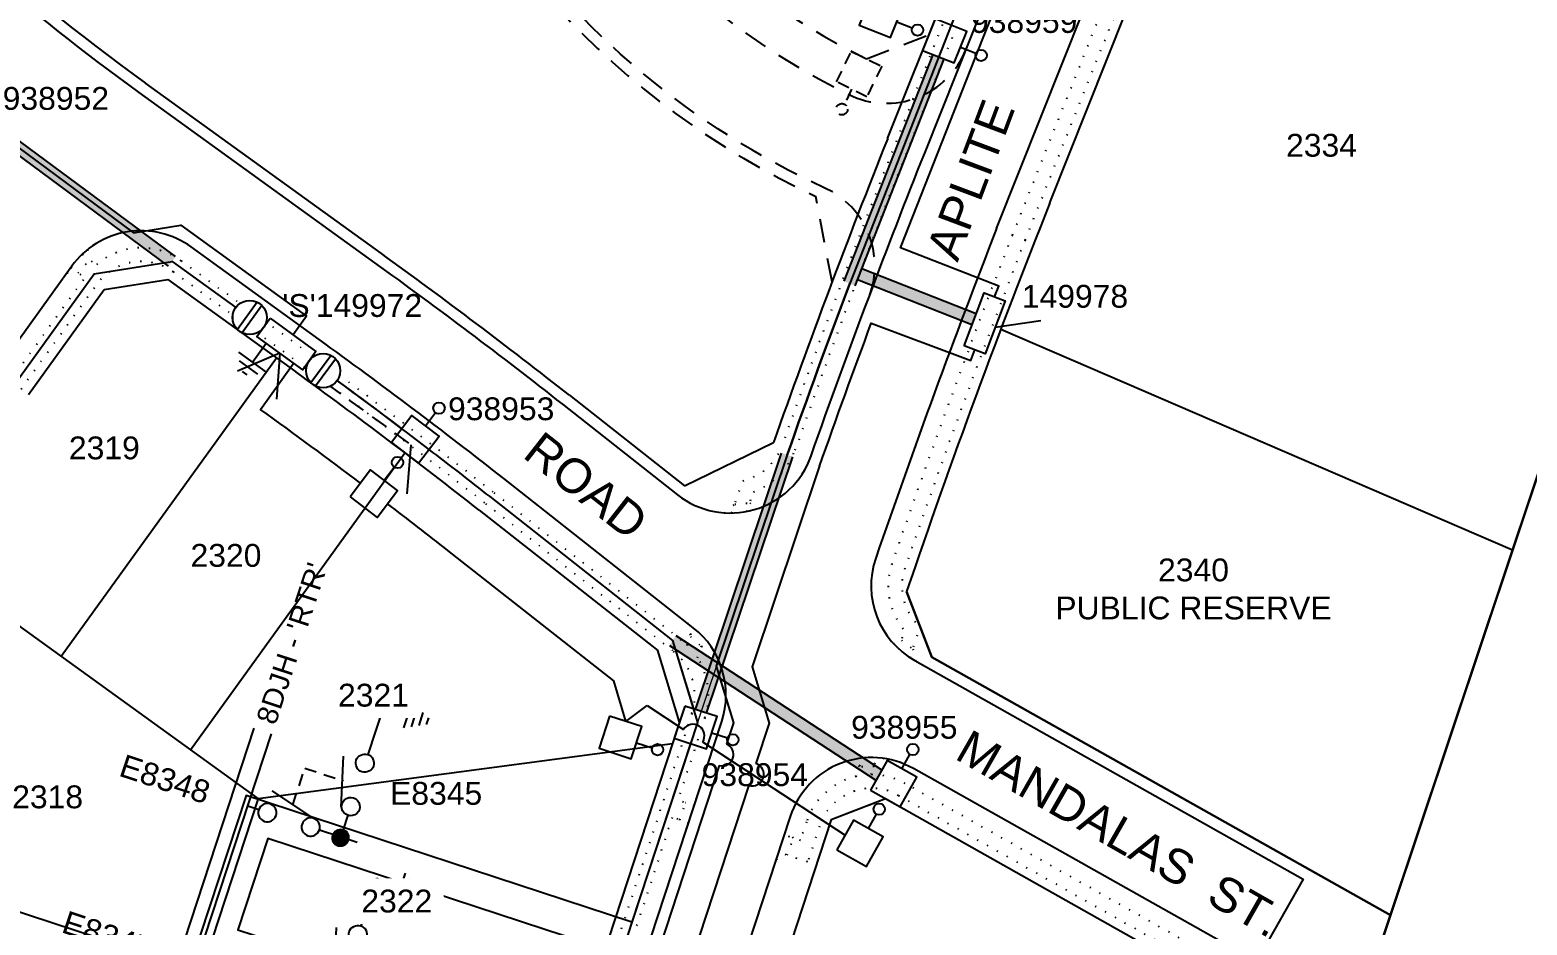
# Model space of a CAD drawing. Header units: metres. Extents: x 305809 to 306184, y 6275996 to 6276634.
# Drawn here: x 305985.6 to 306116.8, y 6276204.6 to 6276283.1 of the extents above; entities that cross this region are included whole.
import ezdxf
from ezdxf.enums import TextEntityAlignment as Align

# ---------------------------------------------------------------- set-up
doc = ezdxf.new("R2010")
doc.units = ezdxf.units.M
doc.header["$LTSCALE"] = 0.7
for name, pattern in [('A', [0]), ('Cable Exist OH', [1, 1, 0]), ('CENTERX2', [101.6, 63.5, -12.7, 12.7, -12.7]), ('Dash', [5, 3, -2]), ('DOT', [6.35, 0, -6.35])]:
    doc.linetypes.add(name, pattern=pattern)
doc.layers.get('0').update_dxf_attribs({"color": 6})
for name, color, linetype in [('_User Miscellaneous1', 3, 'Continuous'), ('_User Miscellaneous11', 7, 'Continuous'), ('_User Miscellaneous3', 11, 'Continuous'), ('_User Miscellaneous4', 7, 'Continuous'), ('_User Miscellaneous7', 150, 'Continuous'), ('_User Miscellaneous8', 7, 'Continuous'), ('_User Miscellaneous9', 8, 'Continuous'), ('Cadastre Developer_SP_NEW', 4, 'Continuous'), ('Cadastre Land Parcels_SP_EXT', 4, 'Continuous'), ('Cadastre Roads_SP_EXT', 8, 'Continuous'), ('Cadastre Roads_SP_NEW', 8, 'Continuous'), ('Duct_SP_NEW', 2, 'Continuous'), ('Equip_HV_NEW', 1, 'Continuous'), ('Equip_LV_NEW', 5, 'Continuous'), ('Mains_HV_NEW_V17', 2, 'Continuous'), ('Mains_LV_NEW_R6', 2, 'Continuous'), ('Mains_LV_NEW_T84', 2, 'Continuous'), ('Services_SP_NEW_UG', 2, 'Continuous'), ('SupportsUG_SP_LV_NEW', 2, 'Continuous'), ('SupportsUG_SP_LV_SL_NEW', 2, 'Continuous'), ('Trench_SP_NEW', 2, 'Continuous')]:
    doc.layers.add(name, color=color, linetype=linetype)
doc.layers.add('_User Miscellaneous5', color=7, linetype='Continuous', lineweight=35)
doc.layers.add('_User Notes', color=7, linetype='Continuous', plot=False)
doc.styles.add('ARIAL', font='arial.ttf', dxfattribs={"height": 2})
doc.styles.add('ARIAL 3.0', font='arial.ttf', dxfattribs={"height": 3})
doc.styles.add('IESYMBOL1', font='isocp.shx')
doc.styles.add('POLE_LABEL', font='arial.ttf')
doc.styles.add('SL_LABEL', font='arial.ttf')
doc.styles.get("Standard").update_dxf_attribs({"font": 'arial.ttf'})
doc.styles.add('style1', font='iso3098b.shx')
doc.styles.add('SWG_LABEL', font='arial.ttf')
doc.styles.add('SWITCH_LABEL', font='arial.ttf', dxfattribs={"height": 2.5})
doc.linetypes.add('Cable New UG', pattern='A,8,-1,["x",style1,S=3.5,R=0,X=0.35,Y=-1],-3.5', length=12.5)
doc.linetypes.add('Cable Z', pattern='A,8,-1,["Z",Standard,S=2.5,R=0,X=0.35,Y=-1.25],-3.5', length=12.5)
doc.linetypes.add('IE Trench HV', pattern='A,8,-2,["/",style1,S=2.5,R=0,X=0.1,Y=-1],-4.5', length=14.5)

# ---------------------------------------------------------------- blocks, each defined once
blk = doc.blocks.new('*U34')
at = {"layer": '_User Miscellaneous7', "lineweight": -3}
blk.add_lwpolyline([(0, -3.03), (0, -1.58)], dxfattribs=at)
blk.add_lwpolyline([(-1.49, -6), (1.49, -6), (1.49, -3.03), (-1.49, -3.03)], close=True, dxfattribs=at)
blk.add_circle((0, -1.08), 0.5, dxfattribs=at)
at = {"layer": '_User Miscellaneous8', "color": 2, "lineweight": -3}
blk.add_lwpolyline([(-1.49, 0), (1.49, 0), (1.49, 2.97), (-1.49, 2.97)], close=True, dxfattribs=at)
at = {"style": 'POLE_LABEL', "flags": 9}
blk.add_attdef('STRUCTURE_PLANT_NUMBER', text='', height=0.2, dxfattribs=at).set_placement((1.64, 1.73), align=Align.MIDDLE_LEFT)
for tag, flags, p in [('STREET_CODE', 9, (1.64, 1.49)), ('COLUMN_TYPE', 9, (1.64, 1.29)), ('OWNED_BY', 9, (1.64, 1.09)), ('OPERATED_BY', 9, (1.64, 0.89)), ('STATE', 9, (1.64, 0.49)), ('MAINTAINED_BY', 9, (1.64, 0.69)), ('USAGE', 9, (1.64, 0.29)), ('LEGEND', 9, (1.64, 0.09)), ('SUBURB', 9, (1.64, -0.31)), ('STREETNAME', 9, (1.64, -0.51)), ('Z', 1, (1.64, -1.31)), ('PARENT', 9, (1.64, -0.11)), ('LOCATION', 9, (1.64, -0.71)), ('NOTES', 9, (1.64, -0.91)), ('LABEL_ALIGNMENT', 9, (1.64, -1.11))]:
    blk.add_attdef(tag, text='', height=0.2, dxfattribs=dict(flags=flags)).set_placement(p, align=Align.MIDDLE_LEFT)
at = {"layer": '_User Miscellaneous5', "style": 'ARIAL', "flags": 8}
blk.add_attdef('ASSET_NUM', text='', height=2, dxfattribs=at).set_placement((2, 3.49), align=Align.MIDDLE_LEFT)
blk = doc.blocks.new('*U43')
at = {"layer": '_User Miscellaneous8', "color": 2}
blk.add_line((0, 0), (0, 1.45), dxfattribs=at)
blk.add_circle((0, 1.95), 0.5, dxfattribs=at)
for tag, p, flags in [('Z', (0, 0), 1), ('OPERATED_BY', (0, -9.61), 9)]:
    blk.add_attdef(tag, p, '', height=0.2, dxfattribs=dict(flags=flags))
at = {"style": 'SL_LABEL', "flags": 9}
blk.add_attdef('STREET_CODE', text='', height=0.2, dxfattribs=at).set_placement((0, -0.2), align=Align.MIDDLE_LEFT)
at = {"flags": 9}
for tag, p in [('CONSTRUCTED_VOLTAGE', (0, -0.4)), ('CONTROL_TYPE', (0, -0.6)), ('OPERATING_VOLTAGE', (0, -1.4)), ('LANTERN_PURPOSE', (0, -0.8)), ('LANTERN_TYPE', (0, -1)), ('NO_PHASES', (0, -1.2)), ('ORIENTATION', (0, -1.6)), ('OWNED_BY', (0, -1.8)), ('STATE', (0, -2)), ('CEXIST', (0, -2.4)), ('CNEW', (0, -2.6)), ('USAGE', (0, -2.2)), ('CNUMBER', (0, -2.8)), ('CREMOVE', (0, -3)), ('CREPLACE', (0, -3.2)), ('LKINGHEIGHT', (0, -3.4)), ('LBRACKET', (0, -3.6)), ('LBRACKETVOCAB', (0, -3.8)), ('LCATEGORY', (0, -4)), ('LCHARGE1', (0, -4.2)), ('LCHARGE1PERCENT', (0, -4.4)), ('LCHARGE2', (0, -4.6)), ('LCHARGE2PERCENT', (0, -4.8)), ('LCHARGE3', (0, -5)), ('LCHARGE3PERCENT', (0, -5.2)), ('LEXIST', (0, -5.4)), ('LLAMP', (0, -5.6)), ('LLAMPVOCAB', (0, -5.8)), ('LMAST', (0, -6)), ('LMASTVOCAB', (0, -6.2)), ('LNEW', (0, -6.4)), ('LANTNUMBER', (0, -6.6)), ('LOUTREACH', (0, -7)), ('LOUTREACHVOCAB', (0, -7.2)), ('LRATECODE', (0, -7.4)), ('LREMOVE', (0, -7.6)), ('LREPLACE', (0, -7.8)), ('SUBURB', (0, -8.6)), ('STREETNAME', (0, -8.8)), ('LTYPE', (0, -8)), ('LTYPEVOCAB', (0, -8.2)), ('LEGEND', (0, -8.4)), ('LOCATION', (0, -9)), ('NOTES', (0, -9.2)), ('MAINTAINED_BY', (0, -9.86))]:
    blk.add_attdef(tag, text='', height=0.2, dxfattribs=at).set_placement(p, align=Align.MIDDLE_LEFT)
at = {"layer": '_User Notes', "style": 'SL_LABEL', "flags": 8}
blk.add_attdef('ASSET_NUM', text='', height=2.5, dxfattribs=at).set_placement((2, 2), align=Align.MIDDLE_LEFT)
at = {"layer": '_User Notes', "flags": 8}
blk.add_attdef('LNUMBER', text='', height=2.5, dxfattribs=at).set_placement((1.2, -2.8), align=Align.MIDDLE_LEFT)
blk = doc.blocks.new('*U72')
at = {"layer": '_User Miscellaneous7', "lineweight": -3}
blk.add_lwpolyline([(2.89, -3.02), (2.89, -1.57)], dxfattribs=at)
blk.add_lwpolyline([(1.4, -5.99), (4.37, -5.99), (4.37, -3.02), (1.4, -3.02)], close=True, dxfattribs=at)
blk.add_circle((2.89, -1.07), 0.5, dxfattribs=at)
at = {"layer": '_User Miscellaneous8', "color": 2, "lineweight": -3}
blk.add_lwpolyline([(-1.49, 0), (1.49, 0), (1.49, 2.97), (-1.49, 2.97)], close=True, dxfattribs=at)
at = {"style": 'POLE_LABEL', "flags": 9}
blk.add_attdef('STRUCTURE_PLANT_NUMBER', text='', height=0.2, dxfattribs=at).set_placement((1.64, 1.73), align=Align.MIDDLE_LEFT)
for tag, flags, p in [('STREET_CODE', 9, (1.64, 1.49)), ('COLUMN_TYPE', 9, (1.64, 1.29)), ('OWNED_BY', 9, (1.64, 1.09)), ('OPERATED_BY', 9, (1.64, 0.89)), ('STATE', 9, (1.64, 0.49)), ('MAINTAINED_BY', 9, (1.64, 0.69)), ('USAGE', 9, (1.64, 0.29)), ('LEGEND', 9, (1.64, 0.09)), ('SUBURB', 9, (1.64, -0.31)), ('STREETNAME', 9, (1.64, -0.51)), ('Z', 1, (1.64, -1.31)), ('PARENT', 9, (1.64, -0.11)), ('LOCATION', 9, (1.64, -0.71)), ('NOTES', 9, (1.64, -0.91)), ('LABEL_ALIGNMENT', 9, (1.64, -1.11))]:
    blk.add_attdef(tag, text='', height=0.2, dxfattribs=dict(flags=flags)).set_placement(p, align=Align.MIDDLE_LEFT)
at = {"layer": '_User Miscellaneous5', "style": 'ARIAL', "flags": 8}
blk.add_attdef('ASSET_NUM', text='', height=2, dxfattribs=at).set_placement((2, 3.49), align=Align.MIDDLE_LEFT)
blk = doc.blocks.new('*U33')
at = {"lineweight": -3}
blk.add_lwpolyline([(-2.48, 2.49), (2.47, 2.49), (2.47, 0.51), (-2.48, 0.51)], close=True, dxfattribs=at)
for tag, flags, p in [('STREET_CODE', 9, (1.5, 3.5)), ('OWNED_BY', 9, (1.5, 3.3)), ('OPERATED_BY', 9, (1.5, 3.1)), ('STATE', 9, (1.5, 2.7)), ('MAINTAINED_BY', 9, (1.5, 2.9)), ('SUPPORT_TYPE', 9, (1.5, 2.5)), ('SUBURB', 9, (1.5, 1.7)), ('STREETNAME', 9, (1.5, 1.5)), ('USAGE', 9, (1.5, 2.3)), ('LEGEND', 9, (1.5, 2.1)), ('PARENT', 9, (1.5, 1.9)), ('LOCATION', 9, (1.5, 1.3)), ('Z', 1, (1.5, 0.9)), ('NOTES', 9, (1.5, 1.1))]:
    blk.add_attdef(tag, text='', height=0.2, dxfattribs=dict(flags=flags)).set_placement(p, align=Align.MIDDLE_LEFT)
at = {"layer": '_User Miscellaneous4', "style": 'ARIAL', "flags": 8}
blk.add_attdef('ASSET_NUM', text='', height=2, dxfattribs=at).set_placement((2, 5.5), align=Align.MIDDLE_LEFT)
blk = doc.blocks.new('A$C1B2C29DD')
at = {"layer": 'Services_SP_NEW_UG', "color": 2, "flags": 128}
for points in [[(0, 0), (-2.1, 3.44)], [(0, 0), (2.1, 3.44)]]:
    blk.add_lwpolyline(points, dxfattribs=at)
blk = doc.blocks.new('*U60')
at = {"layer": 'Services_SP_NEW_UG', "color": 2, "flags": 128}
blk.add_lwpolyline([(-14, -0.72), (-16.24, 2.97)], dxfattribs=at)
at = {"layer": 'Services_SP_NEW_UG', "color": 2, "linetype": 'Dash', "ltscale": 0.7, "flags": 128}
blk.add_lwpolyline([(-2.47, -0.74), (-14, -0.72)], dxfattribs=at)
blk = doc.blocks.new('*U35')
for p, q in [((-1.6, 0), (-1.6, 40.84)), ((0, 0), (0, 40.84))]:
    blk.add_line(p, q)
at = {"style": 'ARIAL'}
blk.add_attdef('SWG_TYPE', text='', height=1.8, rotation=90, dxfattribs=at).set_placement((-0.8, 41.59), align=Align.MIDDLE_LEFT)
blk.add_attdef('SUB_TYPE', text='', height=1.8, rotation=90, dxfattribs=at).set_placement((-0.8, -0.76), align=Align.MIDDLE_RIGHT)
blk = doc.blocks.new('SWG_SIE_TRF_NOES_NEW')
for p, q in [((7.01, 0.8), (2.79, 1.95)), ((14.68, 0), (20.54, 0))]:
    blk.add_line(p, q)
for points in [[(2.2, 0.01), (1.2, 0.01)], [(19.54, -0.75), (20.54, 0), (19.54, 0.75)], [(7.8, 0), (9.45, 0)]]:
    blk.add_lwpolyline(points)
for points in [[(3, -0.79, 1), (3, 0.81, 1)], [(7, -0.8, 1), (7, 0.8, 1)]]:
    blk.add_lwpolyline(points, format="xyb", close=True)
at = {"flags": 1}
blk.add_attdef('Z', (0, 0), '', height=0.2, dxfattribs=at)
at = {"style": 'SWITCH_LABEL', "flags": 9}
blk.add_attdef('STREET_CODE', text='', height=0.2, dxfattribs=at).set_placement((0, -0.2), align=Align.MIDDLE_LEFT)
at = {"flags": 9}
for tag, p in [('ORIENTATION', (0, -0.4)), ('SUBURB', (0, -1)), ('STREETNAME', (0, -1.2)), ('PARENT', (0, -0.6)), ('USAGE', (0, -0.8)), ('LOCATION', (0, -1.4)), ('NOTES', (0, -1.6))]:
    blk.add_attdef(tag, text='', height=0.2, dxfattribs=at).set_placement(p, align=Align.MIDDLE_LEFT)
blk = doc.blocks.new('SWG_FUSE_NEW')
for points in [[(4.04, 0.73), (1.16, -0.72)], [(4.05, -0.71), (1.16, 0.72)]]:
    blk.add_lwpolyline(points)
for centre in [(0.8, 0), (4.4, 0.01)]:
    blk.add_circle(centre, 0.8)
at = {"style": 'SWITCH_LABEL', "flags": 8}
blk.add_attdef('ASSET_NUM', text='', height=2.5, rotation=179.9544, dxfattribs=at).set_placement((-2.4, 0), align=Align.MIDDLE_LEFT)
for tag, p, flags in [('Z', (0, 0), 1), ('ORIENTATION', (0.04, -4.4), 9), ('USAGE', (0.04, -5.4), 9)]:
    blk.add_attdef(tag, p, '', height=0.2, dxfattribs=dict(flags=flags))
at = {"flags": 9}
for tag, p in [('SUBURB', (0, -2.2)), ('STREETNAME', (0, -2.4)), ('PARENT', (0, -1.6))]:
    blk.add_attdef(tag, text='', height=0.2, dxfattribs=at).set_placement(p, align=Align.MIDDLE_LEFT)
blk = doc.blocks.new('*U69')
at = {"linetype": 'CENTERX2'}
blk.add_blockref('SWG_SIE_TRF_NOES_NEW', (0, 0), dxfattribs=at)
at = {"linetype": 'CENTERX2', "rotation": 180}
blk.add_blockref('SWG_FUSE_NEW', (14.68, 0), dxfattribs=at)
at = {"style": 'IESYMBOL1'}
blk.add_text('TRF', height=2.5, rotation=89.9826, dxfattribs=at).set_placement((22.51, -0.05), align=Align.MIDDLE_CENTER)
blk = doc.blocks.new('*U36')
for p, q in [((-6.1, 0.75), (-1.8, 1.97)), ((2.22, -2.29), (4.62, -2.29)), ((2.52, -2.89), (4.32, -2.89)), ((2.83, -3.49), (4.03, -3.49)), ((3.13, -4.09), (3.73, -4.09))]:
    blk.add_line(p, q)
at = {"const_width": 0.8, "flags": 128}
blk.add_lwpolyline([(-9.09, -0.02, 1), (-8.29, -0.02, 1)], format="xyb", close=True, dxfattribs=at)
for points in [[(-5.79, -0.82, -1), (-5.79, 0.78, -1)], [(-1.79, -0.81, -1), (-1.79, 0.79, -1)]]:
    blk.add_lwpolyline(points, format="xyb", close=True)
for points in [[(-6.59, -0.02), (-7.89, -0.02)], [(3.42, -0.01), (-0.99, -0.01)], [(3.42, -0.01), (3.42, -2.29)]]:
    blk.add_lwpolyline(points)
at = {"flags": 1}
blk.add_attdef('Z', (0, 0), '', height=0.2, dxfattribs=at)
at = {"style": 'SWITCH_LABEL', "flags": 9}
blk.add_attdef('STREET_CODE', text='', height=0.2, dxfattribs=at).set_placement((0, -0.2), align=Align.MIDDLE_LEFT)
at = {"flags": 9}
for tag, p in [('ORIENTATION', (0, -0.4)), ('SUBURB', (0, -1)), ('STREETNAME', (0, -1.2)), ('PARENT', (0, -0.6)), ('USAGE', (0, -0.8)), ('LOCATION', (0, -1.4)), ('NOTES', (0, -1.6))]:
    blk.add_attdef(tag, text='', height=0.2, dxfattribs=at).set_placement(p, align=Align.MIDDLE_LEFT)
at = {"style": 'ARIAL', "flags": 8}
blk.add_attdef('ASSET_NUM', text='', height=2, dxfattribs=at).set_placement((-1.81, -3.15), align=Align.MIDDLE_CENTER)
blk = doc.blocks.new('SWG_SIE_SU_NEW')
blk.add_line((5.81, 0.79), (1.59, 1.94))
at = {"linetype": 'A', "lineweight": 0}
for p, q in [((7.98, 0.35), (7.98, -0.37)), ((8.18, -0.58), (8.18, 0.56)), ((8.38, 0.66), (8.38, -0.68)), ((8.58, -0.71), (8.58, 0.69)), ((8.78, 0.66), (8.78, -0.68)), ((8.98, -0.59), (8.98, 0.56)), ((9.18, 0.35), (9.18, -0.38))]:
    blk.add_line(p, q, dxfattribs=at)
at = {"linetype": 'Dash', "ltscale": 0.5}
blk.add_lwpolyline([(3.7, 1.36), (3.7, 4.73), (7.22, 4.73)], dxfattribs=at)
for points in [[(1, 0), (0, 0)], [(6.6, -0.01), (10.1, -0.01)]]:
    blk.add_lwpolyline(points)
for points in [[(1.8, -0.8, 1), (1.8, 0.8, 1)], [(5.8, -0.81, 1), (5.8, 0.79, 1)]]:
    blk.add_lwpolyline(points, format="xyb", close=True)
at = {"linetype": 'A', "lineweight": 0}
blk.add_circle((8.58, -0.01), 0.7, dxfattribs=at)
at = {"style": 'SWG_LABEL', "flags": 8}
blk.add_attdef('ASSET_NUM', text='', height=2, rotation=179.9544, dxfattribs=at).set_placement((-2.4, 0.01), align=Align.MIDDLE_LEFT)
at = {"flags": 1}
blk.add_attdef('Z', (0, 0), '', height=0.2, dxfattribs=at)
at = {"style": 'SWITCH_LABEL', "flags": 9}
blk.add_attdef('STREET_CODE', text='', height=0.2, dxfattribs=at).set_placement((0, 0), align=Align.MIDDLE_LEFT)
at = {"flags": 9}
for tag, p in [('ORIENTATION', (0, -0.2)), ('SUBURB', (0, -0.8)), ('STREETNAME', (0, -1)), ('PARENT', (0, -0.4)), ('USAGE', (0, -0.6)), ('LOCATION', (0, -1.2)), ('NOTES', (0, -1.4)), ('OPERATED_BY', (-0.01, -1.84)), ('OWNED_BY', (0, -1.62)), ('MAINTAINED_BY', (-0.01, -2.05))]:
    blk.add_attdef(tag, text='', height=0.2, dxfattribs=at).set_placement(p, align=Align.MIDDLE_LEFT)
blk = doc.blocks.new('*U74')
for tag, flags, p in [('TYPE', 9, (1.5, -2.6)), ('NUMBER_OF_PHASES', 9, (1.5, -2.4)), ('Z', 1, (1.5, -2.8))]:
    blk.add_attdef(tag, text='', height=0.2, dxfattribs=dict(flags=flags)).set_placement(p, align=Align.MIDDLE_LEFT)
blk.add_wipeout([(1.33, 0.68), (1.24, 0.84), (1.12, 0.99), (0.99, 1.12), (0.84, 1.23), (0.68, 1.33), (0.51, 1.41), (0.33, 1.46), (0.14, 1.49), (-0.05, 1.49), (-0.23, 1.48), (-0.41, 1.44), (-0.59, 1.37), (-0.76, 1.29), (-0.91, 1.18), (-1.06, 1.06), (-1.18, 0.92), (-1.28, 0.76), (-1.37, 0.6), (-1.43, 0.42), (-1.48, 0.24), (-1.49, 0.05), (-1.49, -0.14), (-1.46, -0.32), (-1.41, -0.5), (-1.33, -0.68), (-1.24, -0.84), (-1.12, -0.99), (-0.99, -1.12), (-0.84, -1.23), (-0.68, -1.33), (-0.51, -1.41), (-0.33, -1.46), (-0.14, -1.49), (0.05, -1.49), (0.23, -1.48), (0.41, -1.44), (0.59, -1.37), (0.76, -1.29), (0.91, -1.18), (1.06, -1.06), (1.18, -0.92), (1.28, -0.76), (1.37, -0.6), (1.43, -0.42), (1.48, -0.24), (1.49, -0.05), (1.49, 0.14), (1.46, 0.32), (1.41, 0.5)])
for p, q in [((-1.48, 0.22), (1.33, -0.7)), ((-1.33, 0.7), (1.48, -0.22))]:
    blk.add_line(p, q)
blk.add_circle((0, 0), 1.5)
at = {"flags": 9}
for tag, p in [('ACTUAL_STATUS', (1.5, 0)), ('CONSTRUCTED_VOLTAGE', (1.5, -0.2)), ('OPERATING_VOLTAGE', (1.5, -0.6)), ('ORIENTATION', (1.5, -0.8)), ('STATE', (1.5, -1)), ('SWITCH_TYPE', (1.5, -1.2)), ('NO_PHASES', (1.5, -0.4)), ('USAGE', (1.5, -1.4)), ('OWNED_BY', (1.5, -1.8)), ('OPERATED_BY', (1.5, -2)), ('NOTES', (1.5, -1.6)), ('MAINTAINED_BY', (1.5, -2.2))]:
    blk.add_attdef(tag, text='', height=0.2, dxfattribs=at).set_placement(p, align=Align.MIDDLE_LEFT)
blk = doc.blocks.new('*U75')
for tag, flags, p in [('TYPE', 9, (1.5, -2.6)), ('NUMBER_OF_PHASES', 9, (1.5, -2.4)), ('Z', 1, (1.5, -2.8))]:
    blk.add_attdef(tag, text='', height=0.2, dxfattribs=dict(flags=flags)).set_placement(p, align=Align.MIDDLE_LEFT)
blk.add_wipeout([(-1.33, -0.69), (-1.23, -0.85), (-1.11, -0.99), (-0.98, -1.13), (-0.83, -1.24), (-0.67, -1.34), (-0.5, -1.41), (-0.32, -1.46), (-0.13, -1.49), (0.06, -1.49), (0.24, -1.47), (0.43, -1.43), (0.6, -1.37), (0.77, -1.28), (0.92, -1.18), (1.06, -1.05), (1.19, -0.91), (1.29, -0.75), (1.37, -0.59), (1.44, -0.41), (1.48, -0.23), (1.49, -0.04), (1.49, 0.15), (1.46, 0.33), (1.4, 0.51), (1.33, 0.69), (1.23, 0.85), (1.11, 0.99), (0.98, 1.13), (0.83, 1.24), (0.67, 1.34), (0.5, 1.41), (0.32, 1.46), (0.13, 1.49), (-0.06, 1.49), (-0.24, 1.47), (-0.43, 1.43), (-0.6, 1.37), (-0.77, 1.28), (-0.92, 1.18), (-1.06, 1.05), (-1.19, 0.91), (-1.29, 0.75), (-1.37, 0.59), (-1.44, 0.41), (-1.48, 0.23), (-1.49, 0.04), (-1.49, -0.15), (-1.46, -0.33), (-1.4, -0.51)])
for p, q in [((1.33, -0.69), (-1.49, 0.21)), ((1.49, -0.21), (-1.33, 0.69))]:
    blk.add_line(p, q)
blk.add_circle((0, 0), 1.5)
at = {"flags": 9}
for tag, p in [('ACTUAL_STATUS', (1.5, 0)), ('CONSTRUCTED_VOLTAGE', (1.5, -0.2)), ('OPERATING_VOLTAGE', (1.5, -0.6)), ('ORIENTATION', (1.5, -0.8)), ('STATE', (1.5, -1)), ('SWITCH_TYPE', (1.5, -1.2)), ('NO_PHASES', (1.5, -0.4)), ('USAGE', (1.5, -1.4)), ('OWNED_BY', (1.5, -1.8)), ('OPERATED_BY', (1.5, -2)), ('NOTES', (1.5, -1.6)), ('MAINTAINED_BY', (1.5, -2.2))]:
    blk.add_attdef(tag, text='', height=0.2, dxfattribs=at).set_placement(p, align=Align.MIDDLE_LEFT)
blk = doc.blocks.new('Earth')
for p, q in [((0, -2.04), (0, 0)), ((-1.5, -2.04), (1.5, -2.04)), ((-1, -2.64), (1, -2.64)), ((-0.25, -3.24), (0.25, -3.24))]:
    blk.add_line(p, q)
blk = doc.blocks.new('A$C4FBE3B10')
at = {"layer": '_User Miscellaneous1', "color": 6, "linetype": 'Dash', "ltscale": 0.5, "flags": 128}
blk.add_lwpolyline([(0, 2.97), (0, 4.42)], dxfattribs=at)
at = {"layer": '_User Miscellaneous1', "color": 6, "linetype": 'Dash', "ltscale": 0.5}
blk.add_lwpolyline([(-1.48, 2.97), (1.48, 2.97), (1.48, 0), (-1.48, 0)], close=True, dxfattribs=at)
blk.add_circle((0, 4.92), 0.5, dxfattribs=at)

msp = doc.modelspace()

# ---------------------------------------------------------------- hatches: boundary and pattern name
at = {"layer": '_User Miscellaneous11'}
h = msp.add_hatch(color=256, dxfattribs=at)
h.dxf.hatch_style = 1
h.paths.add_polyline_path([(306056.97, 6276261.06), (306057.94, 6276260.68), (306065.73, 6276280.55), (306064.76, 6276280.93)])
h = msp.add_hatch(color=256, dxfattribs=at)
h.dxf.hatch_style = 1
h.paths.add_polyline_path([(305997.76, 6276262.39), (305998.38, 6276263.23), (305981.4, 6276275.78), (305980.78, 6276274.94)])
h = msp.add_hatch(color=256, dxfattribs=at)
h.dxf.hatch_style = 1
h.paths.add_polyline_path([(306068.17, 6276257.25), (306068.55, 6276258.22), (306058.52, 6276262.15), (306058.14, 6276261.18)])
h = msp.add_hatch(color=256, dxfattribs=at)
h.dxf.hatch_style = 1
h.paths.add_polyline_path([(306043.94, 6276223.54), (306044.92, 6276223.21), (306052.47, 6276245.68), (306051.49, 6276246.01)])
h = msp.add_hatch(color=256, dxfattribs=at)
h.dxf.hatch_style = 1
h.paths.add_polyline_path([(306042.23, 6276230.02), (306041.66, 6276229.15), (306059.74, 6276217.34), (306060.3, 6276218.21)])

# ---------------------------------------------------------------- linework, layer by layer
at = {"layer": '_User Miscellaneous3', "color": 3, "linetype": 'DOT', "ltscale": 0.2}
for p, q in [((306063.01, 6276277.03), (306101.21, 6276372.89)), ((306064.6, 6276277.76), (306102.32, 6276372.44)), ((305990.18, 6276263.42), (305991.4, 6276262.5)), ((305990.64, 6276263.83), (305990.83, 6276262.93)), ((305998.86, 6276262.85), (306010.06, 6276254.76)), ((305983.86, 6276252.32), (305990.4, 6276261.37)), ((305988.85, 6276261.8), (305989.84, 6276261.8)), ((305989.2, 6276262.28), (305990.4, 6276261.37)), ((305998.16, 6276261.88), (306009.36, 6276253.79)), ((305984.83, 6276251.62), (305991.46, 6276260.8)), ((306042.71, 6276229.62), (306026.22, 6276242.59)), ((306041.97, 6276228.68), (306025.48, 6276241.64)), ((306043.63, 6276223.19), (305986.5, 6276049.15)), ((306044.77, 6276222.81), (306042.4, 6276215.59)), ((306043.83, 6276215.12), (306042.4, 6276215.59)), ((306044.02, 6276215.69), (306043.07, 6276215.37)), ((306041.9, 6276214.08), (305987.64, 6276048.78)), ((306043.33, 6276213.61), (306041.91, 6276214.08)), ((306043.14, 6276213.04), (306042.57, 6276213.86)), ((306053.14, 6276212.07), (306051.75, 6276212.52)), ((306053.78, 6276210.18), (306051.22, 6276211.02))]:
    msp.add_line(p, q, dxfattribs=at)
at = {"layer": '_User Miscellaneous3', "color": 3, "linetype": 'DOT', "ltscale": 0.2, "flags": 128}
for points in [[(306071.72, 6276265.12), (306119.7, 6276385.53, -0.024551), (306121.68, 6276389.86), (306125.46, 6276397.18, -0.075078), (306132.21, 6276406.48, -0.077457)], [(306072.84, 6276264.68), (306120.82, 6276385.08, -0.024551), (306122.74, 6276389.31), (306126.53, 6276396.62, -0.079516), (306133.53, 6276406.11, -0.10057)]]:
    msp.add_lwpolyline(points, format="xyb", dxfattribs=at)
for points in [[(305989.84, 6276261.8), (305990.83, 6276262.93)], [(306042.57, 6276213.86), (306043.07, 6276215.37)], [(306052.51, 6276212.27), (306052.02, 6276213.07)], [(306051.98, 6276210.77), (306052.51, 6276212.27)], [(306051.03, 6276210.45), (306051.98, 6276210.77)]]:
    msp.add_lwpolyline(points, dxfattribs=at)
at = {"layer": '_User Miscellaneous3', "color": 3, "linetype": 'DOT', "ltscale": 0.2}
for points in [[(306047.13, 6276240.76), (306048.08, 6276243.58)], [(306048.44, 6276240.9), (306049.02, 6276242.61)], [(306046.5, 6276240.77), (306047.38, 6276241.52), (306048.7, 6276241.66), (306049.13, 6276241.07)], [(306043.23, 6276229.16), (306043.75, 6276230.71)], [(306043.25, 6276231.11), (306043.5, 6276229.95), (306044.46, 6276229.05), (306045.16, 6276229.26)], [(306061.73, 6276228.86), (306062.27, 6276230.47)], [(306062.74, 6276228.08), (306063.63, 6276230.79)], [(306044.12, 6276228.06), (306044.71, 6276229.81)], [(306061.31, 6276229.29), (306061.99, 6276229.62), (306062.99, 6276228.84), (306063.25, 6276227.77)], [(306060.43, 6276219.25), (306059.59, 6276218.55), (306058.31, 6276218.52), (306057.97, 6276219.19)], [(306058.03, 6276217.67), (306058.56, 6276219.28)], [(306059.35, 6276217.83), (306059.84, 6276219.31)], [(306061.73, 6276216.01), (306091.79, 6276199.1), (306092.38, 6276200.14), (306062.32, 6276217.06)], [(306053.67, 6276213.7), (306053.14, 6276212.07)], [(306054.81, 6276213.32), (306053.78, 6276210.18)]]:
    msp.add_lwpolyline(points, dxfattribs=at)
for centre, radius, start, end in [((306725.28, 6276008.82), 713.3, 157.84875, 160.55669), ((306725.28, 6276008.82), 714.5, 157.95209, 160.55669), ((305995.35, 6276257.99), 6, 54.1668, 131.2278), ((306750.37, 6275999.91), 728.63, 158.65554, 161.06783), ((306750.37, 6275999.91), 727.43, 158.65554, 161.06779), ((305995.35, 6276257.99), 4.8, 54.1668, 144.1668), ((305720.68, 6275853.96), 493.15, 51.825, 54.1703), ((305720.68, 6275853.96), 494.35, 51.825, 54.1703), ((306047, 6276248.26), 4.8, 283.008, 340.5567), ((306047, 6276248.26), 6, 289.6662, 340.5567), ((306066.83, 6276234.36), 6, 161.0917, 220.4425), ((306066.83, 6276234.36), 4.8, 161.0917, 228.2112), ((306038.88, 6276224.75), 5, 341.825, 51.825), ((306038.88, 6276224.75), 6.2, 45.4578, 51.825), ((306038.88, 6276224.75), 6.2, 341.825, 32.2722), ((306059.37, 6276211.83), 6, 102.9347, 161.825), ((306059.37, 6276211.83), 6, 60.6396, 90.2737), ((306059.37, 6276211.83), 4.8, 60.6396, 161.825)]:
    msp.add_arc(centre, radius, start, end, dxfattribs=at)
at = {"layer": '_User Miscellaneous9', "linetype": 'Dash'}
for p, q in [((306058.93, 6276280.56), (306064.4, 6276282.68)), ((306055.91, 6276261.01), (306054.49, 6276268.5)), ((306055.84, 6276213.9), (306060.58, 6276215.74))]:
    msp.add_line(p, q, dxfattribs=at)
at = {"layer": '_User Miscellaneous9', "linetype": 'Dash', "flags": 128}
for points in [[(306059.87, 6276443.71, 0.368491), (306050.81, 6276440.15), (306009.49, 6276362.6, -0.042929), (306002.11, 6276351.22), (305997.61, 6276345.44, 0.365702), (305997.99, 6276335.77), (306038.41, 6276291.61, 0.09417), (306057.4, 6276277.42, 0.436317), (306067.65, 6276281.38)], [(306059.18, 6276259.77, 0.393828), (306055.29, 6276269.23, -0.100136), (306032.28, 6276286.01), (305988.52, 6276333.83)]]:
    msp.add_lwpolyline(points, format="xyb", dxfattribs=at)
at = {"layer": '_User Miscellaneous9', "linetype": 'Dash'}
for radius, end in [(60, 243.9853), (72.8, 245.0062)]:
    msp.add_arc((306085.25, 6276334.48), radius, 222.4665, end, dxfattribs=at)
at = {"layer": 'Cadastre Developer_SP_NEW'}
for p, q in [((306016.41, 6276263.5), (305995.74, 6276278.43)), ((305985.48, 6276251.15), (305992.11, 6276260.33)), ((305992.11, 6276260.33), (305997.69, 6276261.23)), ((306115.55, 6276237.49), (306070.69, 6276256.85)), ((306032.9, 6276251.08), (306042.98, 6276243.15)), ((306042.98, 6276243.15), (306050.77, 6276246.93)), ((306024.98, 6276241.01), (306040.64, 6276228.7)), ((306062.44, 6276233.88), (306064.65, 6276228.13)), ((306064.65, 6276228.13), (306062.44, 6276233.88)), ((306042.54, 6276222.43), (306040.64, 6276228.7)), ((306104.86, 6276205.52), (306064.65, 6276228.13)), ((306064.65, 6276228.13), (306104.86, 6276205.52)), ((306005.61, 6276215.73), (306041.92, 6276220.55)), ((306055.84, 6276213.9), (306060.58, 6276215.74)), ((306060.58, 6276215.74), (306100.72, 6276193.16)), ((306060.58, 6276215.74), (306100.72, 6276193.16))]:
    msp.add_line(p, q, dxfattribs=at)
for centre, radius, start, end in [((306112.83, 6276440.57), 200, 221.7657, 234.1668), ((306725.28, 6276008.82), 715.3, 158.2752, 160.55669), ((306725.28, 6276008.82), 700, 158.2745, 161.24524), ((305720.68, 6275853.96), 505.15, 51.825, 54.1668)]:
    msp.add_arc(centre, radius, start, end, dxfattribs=at)
at = {"layer": 'Cadastre Land Parcels_SP_EXT', "linetype": 'Continuous'}
msp.add_lwpolyline([(306183.76, 6276382.42), (306169.62, 6276399.12), (306034.75, 6275995.95)], dxfattribs=at)
at = {"layer": 'Cadastre Roads_SP_NEW', "flags": 128}
for points in [[(306070.33, 6276265.68), (306118.31, 6276386.08, -0.024551), (306120.35, 6276390.55), (306124.13, 6276397.86, -0.069963), (306130.58, 6276406.95, -0.069123)], [(305968.42, 6276300.75, 0.04406), (305995.15, 6276277.62), (306015.82, 6276262.69, -0.010218), (306032.28, 6276250.29), (306042.36, 6276242.36, 0.513553), (306054.07, 6276245.76, -0.005238), (306059.18, 6276259.77, -0.004717), (306064.03, 6276272.3), (306103.72, 6276371.89)], [(305988.95, 6276047.97), (306046.24, 6276222.48, 0.315299), (306043.75, 6276230.71), (306027.15, 6276243.77, 0.010218), (306010.96, 6276255.96), (305999.74, 6276264.07, 0.414214), (305989.27, 6276262.38), (305982.64, 6276253.2, 0.077201), (305973.79, 6276235.83), (305935.34, 6276118.7, -0.016619), (305928.22, 6276099.24), (305917.69, 6276073.15)], [(306070.33, 6276265.68, 0.010135), (306059.74, 6276236.79, 0.361738), (306063.16, 6276227.83), (306097.19, 6276208.68), (306093.12, 6276201.45), (306063.05, 6276218.36, 0.47262), (306052.25, 6276214.17), (305994.5, 6276038.25)]]:
    msp.add_lwpolyline(points, format="xyb", dxfattribs=at)
at = {"layer": 'Duct_SP_NEW'}
for p, q in [((306056.97, 6276261.06), (306064.76, 6276280.93)), ((306057.94, 6276260.68), (306065.73, 6276280.55)), ((305997.76, 6276262.39), (305980.78, 6276274.94)), ((305998.38, 6276263.23), (305981.4, 6276275.78)), ((306068.55, 6276258.22), (306058.52, 6276262.15)), ((306068.17, 6276257.25), (306058.14, 6276261.18)), ((306043.94, 6276223.54), (306051.49, 6276246.01)), ((306044.92, 6276223.21), (306052.47, 6276245.68)), ((306042.23, 6276230.02), (306060.3, 6276218.21)), ((306041.66, 6276229.15), (306059.74, 6276217.34))]:
    msp.add_line(p, q, dxfattribs=at)
at = {"layer": 'Mains_HV_NEW_V17', "color": 2, "linetype": 'Cable New UG', "lineweight": 0, "flags": 128}
msp.add_lwpolyline([(306035.49, 6276586.53), (306028.86, 6276567.22), (305998.88, 6276577.52), (305996.01, 6276569.17, 1), (305995.36, 6276567.28), (305994.71, 6276565.39), (306014.53, 6276558.58), (306037.38, 6276550.73), (306079.62, 6276536.21), (306093.76, 6276530.37), (306082.95, 6276513.05, 0.034314), (306073.69, 6276495.64, 0.026624), (306068.12, 6276481.15), (306062.52, 6276463.36), (306065.65, 6276457.16), (306102.45, 6276444.53, 0.030141), (306110.61, 6276442.42, 0.042045), (306115.94, 6276441.73), (306109.66, 6276422.58, -0.24113), (306114.69, 6276411.85, -0.03938), (306114.46, 6276409.82), (306113.64, 6276405.63, -0.022359), (306112.11, 6276399.29, -0.024347), (306109.8, 6276392.57), (306101.86, 6276372.63), (306089.81, 6276342.39), (306080.57, 6276319.2), (306065.25, 6276280.74), (306057.46, 6276260.87, 0.005601), (306051.98, 6276245.85), (306044.43, 6276223.37), (306037.84, 6276203.31)], format="xyb", dxfattribs=at)
at = {"layer": 'Mains_LV_NEW_R6', "color": 2, "linetype": 'Cable Z'}
for p, q in [((306037.84, 6276222.5), (306039.7, 6276223.89)), ((306039.7, 6276223.89), (306042.9, 6276221.8)), ((306044.57, 6276220.7), (306057.07, 6276212.53))]:
    msp.add_line(p, q, dxfattribs=at)
at = {"layer": 'Mains_LV_NEW_R6', "color": 2, "linetype": 'Cable Z', "ltscale": 0.9, "flags": 128}
for points in [[(306008.74, 6276253.89), (306005.82, 6276249.81, -0.005588), (306014.59, 6276243.34)], [(306016.93, 6276241.56, -0.00342), (306022.2, 6276237.48), (306036.75, 6276226.04), (306037.82, 6276222.51)]]:
    msp.add_lwpolyline(points, format="xyb", dxfattribs=at)
at = {"layer": 'Mains_LV_NEW_R6', "color": 2, "linetype": 'Cable Z'}
msp.add_arc((306043.73, 6276221.25), 1, 326.8322, 146.8322, dxfattribs=at)
at = {"layer": 'Mains_LV_NEW_T84', "color": 2, "linetype": 'Cable New UG', "flags": 128}
for points in [[(306070.16, 6276259.7), (306070.52, 6276260.63), (306061.91, 6276264.01), (306069.14, 6276282.4), (306086.3, 6276325.47), (306092.6, 6276341.28), (306099.89, 6276359.59), (306107.61, 6276356.51)], [(306006.08, 6276257.02), (306006.09, 6276257.02)], [(306054.82, 6276244.89), (306048.91, 6276227.28), (306050.41, 6276222.34), (306049.24, 6276218.8)], [(306046.03, 6276218.62), (306040.28, 6276201.13), (306030.74, 6276204.26), (306006.47, 6276212.23), (306003.84, 6276204.22), (306006.69, 6276203.29)], [(306048.62, 6276216.9), (306036.23, 6276179.16)]]:
    msp.add_lwpolyline(points, dxfattribs=at)
for points in [[(306079.46, 6276316.42), (306066.35, 6276283.5), (306057.46, 6276260.87, 0.005601), (306051.98, 6276245.85), (306045.76, 6276227.33), (306047.26, 6276222.37), (306046.65, 6276220.52)], [(305974.96, 6276280.44, 0.009195), (305981.09, 6276275.36), (305994.69, 6276265.3), (305998.82, 6276265.97), (306009.85, 6276258), (306008.68, 6276256.37)], [(305959.43, 6276225.09), (305959.74, 6276226.04), (305971.45, 6276222.2), (305976.64, 6276237.89, -0.065575), (305984.26, 6276252.03), (305991.25, 6276261.71), (305998.07, 6276262.81), (306003.66, 6276258.77)], [(306054.81, 6276244.85, -0.004688), (306059.35, 6276257.38), (306068.06, 6276254.13), (306068.41, 6276255.07)], [(306010.1, 6276254.12, -0.000004), (306010.11, 6276254.11, -0.000004)], [(306012.52, 6276252.36, -0.005091), (306020.57, 6276246.33, -0.00342), (306025.91, 6276242.19), (306041.94, 6276229.59), (306044.11, 6276222.41), (306038.37, 6276204.91), (306004.55, 6276216.01), (305999.74, 6276201.36), (306005.44, 6276199.49)]]:
    msp.add_lwpolyline(points, format="xyb", dxfattribs=at)
at = {"layer": 'Mains_LV_NEW_T84', "color": 2, "linetype": 'Cable New UG'}
for centre, start, end in [((306046.27, 6276219.59), 256.1178, 67.5322), ((306048.93, 6276217.85), 251.825, 71.825)]:
    msp.add_arc(centre, 1, start, end, dxfattribs=at)
at = {"layer": 'Services_SP_NEW_UG', "color": 2, "flags": 128}
msp.add_lwpolyline([(306070.21, 6276257.03), (306074.2, 6276257.63)], dxfattribs=at)
at = {"layer": 'Trench_SP_NEW', "linetype": 'IE Trench HV', "ltscale": 0.8, "flags": 128}
for points in [[(305976.64, 6276237.89, -0.065575), (305984.26, 6276252.03), (305991.25, 6276261.71), (305998.07, 6276262.81), (306006.09, 6276257.02)], [(306051.98, 6276245.85, -0.005601), (306057.46, 6276260.87)], [(306010.1, 6276254.12, -0.005102), (306018.21, 6276248.13)], [(306020.57, 6276246.33, -0.00342), (306025.91, 6276242.19), (306041.94, 6276229.59), (306043.76, 6276223.59)]]:
    msp.add_lwpolyline(points, format="xyb", dxfattribs=at)
msp.add_lwpolyline([(306043.5, 6276220.55), (306034.16, 6276192.09)], dxfattribs=at)

# ---------------------------------------------------------------- block references
at = {"layer": '_User Miscellaneous1', "color": 7, "rotation": 153.9852734249625}
msp.add_blockref('A$C4FBE3B10', (306058.93, 6276280.56), dxfattribs=at)
at = {"layer": 'Equip_HV_NEW', "linetype": 'CENTERX2', "rotation": 341.8250171076025}
msp.add_blockref('*U35', (305994.05, 6276182.61), dxfattribs=at).add_auto_attribs({'SUB_TYPE': 'PS', 'SWG_TYPE': "8DJH - 'RTR'"})
at = {"layer": 'Equip_HV_NEW', "linetype": 'CENTERX2'}
ref = msp.add_blockref('*U36', (306015.51, 6276220.54), dxfattribs=dict(at, rotation=71.82501710760253))
ref.add_attrib('ASSET_NUM', 'E8345', dxfattribs={"layer": '0', "height": 2, "style": 'ARIAL'}).set_placement((306025.25, 6276216.19), align=Align.MIDDLE_RIGHT)
ref = msp.add_blockref('SWG_SIE_SU_NEW', (306004.71, 6276215.06), dxfattribs=dict(at, zscale=0.0254, rotation=341.8250171076025))
ref.add_attrib('ASSET_NUM', 'E8348', dxfattribs={"layer": '0', "height": 2, "rotation": 341.7794, "style": 'SWG_LABEL'}).set_placement((306001.29, 6276216.18), align=Align.MIDDLE_RIGHT)
ref = msp.add_blockref('*U36', (306014.9, 6276205.52), dxfattribs=dict(at, rotation=71.82501710760253))
ref.add_attrib('ASSET_NUM', 'E8344', dxfattribs={"layer": '0', "height": 2, "style": 'ARIAL'}).set_placement((306025.76, 6276202.26), align=Align.MIDDLE_RIGHT)
ref = msp.add_blockref('*U69', (305999.01, 6276201.57), dxfattribs=dict(at, rotation=341.8250171076025))
ref.add_attrib('ASSET_NUM', 'E8347', dxfattribs={"layer": '0', "height": 2, "rotation": 341.7794, "style": 'ARIAL'}).set_placement((305996.26, 6276202.47), align=Align.MIDDLE_RIGHT)
at = {"layer": 'Equip_LV_NEW', "linetype": 'Cable Exist OH', "lineweight": 0, "rotation": 324.1667924027372}
msp.add_blockref('Earth', (306006.3, 6276255.64), dxfattribs=at)
at = {"layer": 'Services_SP_NEW_UG', "color": 2, "rotation": 144.1667923968096}
msp.add_blockref('A$C1B2C29DD', (306007.52, 6276254.76), dxfattribs=at)
at = {"layer": 'Services_SP_NEW_UG', "rotation": 144.1667924048627}
msp.add_blockref('*U60', (306007.22, 6276254.35), dxfattribs=at)
at = {"layer": 'SupportsUG_SP_LV_NEW'}
ref = msp.add_blockref('*U33', (306070.69, 6276256.85), dxfattribs=dict(at, rotation=69.3129643507996))
ref.add_attrib('ASSET_NUM_001', '149978', (306072.54, 6276258.75), dxfattribs={"layer": '_User Miscellaneous4', "height": 2, "style": 'ARIAL'})
at = {"layer": 'SupportsUG_SP_LV_SL_NEW', "ltscale": 0.5}
ref = msp.add_blockref('*U34', (306064.4, 6276282.68), dxfattribs=dict(at, rotation=248.2745038035488))
ref.add_attrib('ASSET_NUM_001', '938959', (306068.09, 6276282.83), dxfattribs={"layer": '_User Miscellaneous5', "height": 2, "style": 'ARIAL'})
for p, rotation in [((306067.16, 6276281.58), 248.2745038035488), ((306020.28, 6276248.4), 322.7810656402381), ((306045.36, 6276221.5), 251.8250171150968), ((306062.03, 6276218.33), 330.6395596659839)]:
    msp.add_blockref('*U43', p, dxfattribs=dict(at, rotation=rotation))
ref = msp.add_blockref('*U34', (305978.99, 6276275.13), dxfattribs=dict(at, rotation=321.0295950012105))
ref.add_attrib('ASSET_NUM_001', '938952', (305983.22, 6276276.09), dxfattribs={"layer": '_User Miscellaneous5', "height": 2, "style": 'ARIAL'})
ref = msp.add_blockref('*U72', (306042.54, 6276222.43), dxfattribs=dict(at, rotation=251.8250171150968))
ref.add_attrib('ASSET_NUM_001', '938954', (306044.48, 6276216.83), dxfattribs={"layer": '_User Miscellaneous5', "height": 2, "style": 'ARIAL'})
ref = msp.add_blockref('*U34', (306060.58, 6276215.74), dxfattribs=dict(at, rotation=330.6395596659839))
ref.add_attrib('ASSET_NUM_001', '938955', (306057.58, 6276220.98), dxfattribs={"layer": '_User Miscellaneous5', "height": 2, "style": 'ARIAL'})

# ---------------------------------------------------------------- texts
at = {"layer": 'Cadastre Roads_SP_EXT', "color": 3, "style": 'ARIAL 3.0'}
for s, rotation, p in [('APLITE', 69.424, (306066.91, 6276262.67)), ('ROAD', 321.8847, (306028.68, 6276245.71)), ('MANDALAS  ST.', 330.2455, (306066.55, 6276219.28))]:
    msp.add_text(s, height=3, rotation=rotation, dxfattribs=at).set_placement(p)

# ---------------------------------------------------------------- next in the draw order: block references
at = {"layer": 'Equip_LV_NEW', "linetype": 'Cable Exist OH', "lineweight": 0, "rotation": 71.82501709889077}
for name, p in [('*U75', (306004.87, 6276257.89)), ('*U74', (306011.31, 6276253.23))]:
    msp.add_blockref(name, p, dxfattribs=at)

# ---------------------------------------------------------------- next in the draw order: texts
at = {"layer": 'Cadastre Developer_SP_NEW', "char_height": 2, "attachment_point": 5, "style": 'ARIAL', "bg_fill": 2}
for s, insert in [('2334', (306098.81, 6276272.97)), ('2319', (305992.13, 6276246.45)), ('2320', (306002.79, 6276237.03)), ('2340\\PPUBLIC RESERVE', (306087.59, 6276234.09)), ('2321', (306015.72, 6276224.78)), ('2318', (305987.16, 6276215.87)), ('2322', (306017.76, 6276206.74))]:
    msp.add_mtext(s, dxfattribs=dict(at, insert=insert))

# ---------------------------------------------------------------- next in the draw order: linework, layer by layer
at = {"layer": 'Cadastre Developer_SP_NEW'}
for p, q in [((306060.78, 6276273.59), (306100.47, 6276373.18)), ((305997.69, 6276261.23), (306008.92, 6276253.12)), ((305988.34, 6276228.2), (306007.22, 6276254.35)), ((305999.69, 6276220.01), (306018.48, 6276246.04)), ((306005.61, 6276215.73), (305977.55, 6276236)), ((306042.54, 6276222.43), (305985.74, 6276049.4)), ((306005.61, 6276215.73), (305967.55, 6276099.79)), ((306055.84, 6276213.9), (305993.88, 6276025.15))]:
    msp.add_line(p, q, dxfattribs=at)
msp.add_lwpolyline([(306075, 6276267.93), (306121.56, 6276384.79, -0.024551), (306123.45, 6276388.94), (306127.24, 6276396.26, -0.124118), (306139.06, 6276409.62)], format="xyb", dxfattribs=at)
for points in [[(306101.93, 6276196.8), (306169.62, 6276399.12)], [(305969.28, 6276210.86), (306031.99, 6276190.28)]]:
    msp.add_lwpolyline(points, dxfattribs=at)
msp.add_arc((305720.68, 6275853.96), 492.35, 51.825, 54.1668, dxfattribs=at)

# ---------------------------------------------------------------- next in the draw order: block references
at = {"layer": 'SupportsUG_SP_LV_NEW'}
ref = msp.add_blockref('*U33', (306007.22, 6276254.35), dxfattribs=dict(at, rotation=324.1667923889195))
ref.add_attrib('ASSET_NUM_001', "'S'149972", (306007.73, 6276257.94), dxfattribs={"layer": '_User Miscellaneous4', "height": 2, "style": 'ARIAL'})
at = {"layer": 'SupportsUG_SP_LV_SL_NEW', "ltscale": 0.5}
ref = msp.add_blockref('*U34', (306018.48, 6276246.04), dxfattribs=dict(at, rotation=322.7810656402381))
ref.add_attrib('ASSET_NUM_001', '938953', (306022.25, 6276248.89), dxfattribs={"layer": '_User Miscellaneous5', "height": 2, "style": 'ARIAL'})

doc.saveas('drawing.dxf')
